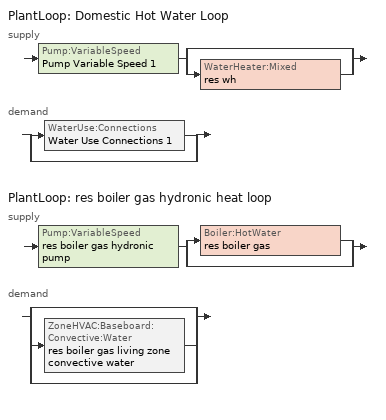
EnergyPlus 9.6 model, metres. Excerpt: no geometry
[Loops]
PlantLoop 'Domestic Hot Water Loop'
 supply: Pump:VariableSpeed 'Pump Variable Speed 1' > split
  | bypass
  | WaterHeater:Mixed 'res wh'
 demand: split
  | WaterUse:Connections 'Water Use Connections 1'
  | bypass
PlantLoop 'res boiler gas hydronic heat loop'
 supply: Pump:VariableSpeed 'res boiler gas hydronic pump' > split
  | Boiler:HotWater 'res boiler gas'
  | bypass
 demand: split
  | bypass
  | ZoneHVAC:Baseboard:Convective:Water 'res boiler gas living zone convective water'
  | bypass
[Sizing:Plant] Loop Type=Heating; Sizing Option=NonCoincident; Zone Timesteps in Averaging Window=1; Coincident Sizing Factor Mode=None
Name | Design Loop Exit Temperature {C} | Loop Design Temperature Difference {deltaC}
Domestic Hot Water Loop | 51.6667 | 5.55556
res boiler gas hydronic heat loop | 82.2222 | 11.1111
[ZoneControl:Thermostat]
living zone Thermostat: Zone or ZoneList=living zone; Control Type Schedule=living zone Thermostat Schedule; Control 1=living zone temperature setpoint; Temperature Difference Between Cutout And Setpoint {deltaC}=0
[ThermostatSetpoint:DualSetpoint]
living zone temperature setpoint: Heating Setpoint Temperature Schedule=heating_sch; Cooling Setpoint Temperature Schedule=cooling_sch
[ZoneHVAC:PackagedTerminalAirConditioner]
res room ac zone ptac: Availability Schedule=Always On Discrete; Cooling Supply Air Flow Rate {m3/s}=0.487353; Heating Supply Air Flow Rate {m3/s}=1e-05; No Load Supply Air Flow Rate {m3/s}=0; Cooling Outdoor Air Flow Rate {m3/s}=0; Heating Outdoor Air Flow Rate {m3/s}=0; No Load Outdoor Air Flow Rate {m3/s}=0; Supply Air Fan=res room ac living zone clg supply fan; Heating Coil=res room ac always off heating coil; Cooling Coil=res room ac cooling coil; Fan Placement=DrawThrough; Supply Air Fan Operating Mode Schedule=Always Off Discrete
[ZoneHVAC:Baseboard:Convective:Water]
res boiler gas living zone convective water: Availability Schedule=Always On Discrete; Heating Design Capacity Method=HeatingDesignCapacity; Heating Design Capacity {W}=Autosize; Heating Design Capacity Per Floor Area {W/m2}=0; Fraction of Autosized Heating Design Capacity=0.8; U-Factor Times Area Value {W/K}=1233.26; Maximum Water Flow Rate {m3/s}=0.000737867; Convergence Tolerance=0.001
[Zone equipment]
living zone: res boiler gas living zone convective water, res room ac zone ptac
[Fan:OnOff]
res room ac living zone clg supply fan: Availability Schedule=Always On Discrete; Fan Total Efficiency=1; Pressure Rise {Pa}=0; Maximum Flow Rate {m3/s}=0.487353; Motor Efficiency=1; Motor In Airstream Fraction=0; Fan Power Ratio Function of Speed Ratio Curve=Fan On Off Power Curve; Fan Efficiency Ratio Function of Speed Ratio Curve=Fan On Off Efficiency Curve
[Coil:Cooling:DX:SingleSpeed]
res room ac cooling coil: Availability Schedule=Always On Discrete; Gross Rated Total Cooling Capacity {W}=10376.1; Gross Rated Sensible Heat Ratio=0.65; Gross Rated Cooling COP {W/W}=3.10481; Rated Air Flow Rate {m3/s}=0.43444; Rated Evaporator Fan Power Per Volume Flow Rate {W/(m3/s)}=773.3; Total Cooling Capacity Function of Temperature Curve=RoomAC-Cap-fT; Total Cooling Capacity Function of Flow Fraction Curve=RoomAC-Cap-fFF; Energy Input Ratio Function of Temperature Curve=RoomAC-EIR-fT; Energy Input Ratio Function of Flow Fraction Curve=RoomAC-EIR-fFF; Part Load Fraction Correlation Curve=RoomAC-PLF-fPLR; Minimum Outdoor Dry-Bulb Temperature for Compressor Operation {C}=-25; Condenser Type=AirCooled; Evaporative Condenser Effectiveness=0.9; Evaporative Condenser Air Flow Rate {m3/s}=Autosize; Evaporative Condenser Pump Rated Power Consumption {W}=Autosize; Crankcase Heater Capacity {W}=0; Maximum Outdoor Dry-Bulb Temperature for Crankcase Heater Operation {C}=10; Basin Heater Capacity {W/K}=0; Basin Heater Setpoint Temperature {C}=2
[Coil:Heating:Electric]
res room ac always off heating coil: Availability Schedule=Always Off Discrete; Efficiency=1; Nominal Capacity {W}=0
[Pump:VariableSpeed] Fraction of Motor Inefficiencies to Fluid Stream=0; Coefficient 1 of the Part Load Performance Curve=0; Coefficient 2 of the Part Load Performance Curve=1; Coefficient 3 of the Part Load Performance Curve=0; Coefficient 4 of the Part Load Performance Curve=0; Design Minimum Flow Rate {m3/s}=0; Pump Control Type=Intermittent; Skin Loss Radiative Fraction=0.5; Design Power Sizing Method=PowerPerFlowPerPressure; Design Electric Power per Unit Flow Rate {W/(m3/s)}=348701.1; Design Shaft Power per Unit Flow Rate per Unit Head {W/((m3/s)-Pa)}=1.28205; Design Minimum Flow Rate Fraction=0
Name | Design Maximum Flow Rate {m3/s} | Design Pump Head {Pa} | Design Power Consumption {W} | Motor Efficiency
Pump Variable Speed 1 | 0.01 | 1 | 0 | 1
res boiler gas hydronic pump | 0.000368732 | 20000 | Autosize | 0.9
[Boiler:HotWater]
res boiler gas: Fuel Type=Electricity; Nominal Capacity {W}=17128.6; Nominal Thermal Efficiency=0.8; Efficiency Curve Temperature Evaluation Variable=LeavingBoiler; Normalized Boiler Efficiency Curve=NonCondensingBoilerEff; Design Water Flow Rate {m3/s}=Autosize; Minimum Part Load Ratio=0; Maximum Part Load Ratio=1; Optimum Part Load Ratio=1; Water Outlet Upper Temperature Limit {C}=99.9; Boiler Flow Mode=LeavingSetpointModulated; Parasitic Electric Load {W}=76; Sizing Factor=1
[WaterHeater:Mixed]
res wh: Tank Volume {m3}=0.143846; Setpoint Temperature Schedule=WH Setpoint Temp; Deadband Temperature Difference {deltaC}=2; Maximum Temperature Limit {C}=99; Heater Control Type=Cycle; Heater Maximum Capacity {W}=11722.8; Heater Minimum Capacity {W}=0; Heater Ignition Minimum Flow Rate {m3/s}=0; Heater Ignition Delay {s}=0; Heater Fuel Type=NaturalGas; Heater Thermal Efficiency=0.773298; Off Cycle Parasitic Fuel Consumption Rate {W}=0; Off Cycle Parasitic Fuel Type=Electricity; Off Cycle Parasitic Heat Fraction to Tank=0; On Cycle Parasitic Fuel Consumption Rate {W}=0; On Cycle Parasitic Fuel Type=Electricity; On Cycle Parasitic Heat Fraction to Tank=0; Ambient Temperature Indicator=Zone; Ambient Temperature Zone=living zone; Off Cycle Loss Coefficient to Ambient Temperature {W/K}=4.15693; Off Cycle Loss Fraction to Zone=0.64; On Cycle Loss Coefficient to Ambient Temperature {W/K}=4.15693; On Cycle Loss Fraction to Zone=1; Use Side Effectiveness=1; Source Side Effectiveness=1; Use Side Design Flow Rate {m3/s}=Autosize; Source Side Design Flow Rate {m3/s}=Autosize; Indirect Water Heating Recovery Time {hr}=1.5; Source Side Flow Control Mode=IndirectHeatPrimarySetpoint
[WaterHeater:Sizing]
res wh: Design Mode=PeakDraw; Time Storage Can Meet Peak Draw {hr}=0.538503; Time for Tank Recovery {hr}=0; Nominal Tank Volume for Autosizing Plant Connections {m3}=1
[PlantLoop] Fluid Type=Water; Maximum Loop Temperature {C}=100; Minimum Loop Temperature {C}=0; Minimum Loop Flow Rate {m3/s}=0; Load Distribution Scheme=Optimal; Plant Loop Demand Calculation Scheme=SingleSetpoint
Name | Plant Equipment Operation Scheme | Maximum Loop Flow Rate {m3/s} | Plant Loop Volume {m3}
Domestic Hot Water Loop | Domestic Hot Water Loop Operation Schemes | 0.01 | 0.003
res boiler gas hydronic heat loop | res boiler gas hydronic heat loop Operation Schemes | Autosize | Autocalculate
[PlantEquipmentList]
Domestic Hot Water Loop Heating Equipment List: res wh
res boiler gas hydronic heat loop Heating Equipment List: res boiler gas
[PlantEquipmentOperation:HeatingLoad] Load Range 1 Lower Limit {W}=0; Load Range 1 Upper Limit {W}=1000000000
Name | Range 1 Equipment List
Domestic Hot Water Loop Heating Operation Scheme | Domestic Hot Water Loop Heating Equipment List
res boiler gas hydronic heat loop Heating Operation Scheme | res boiler gas hydronic heat loop Heating Equipment List
[PlantEquipmentOperationSchemes] Control Scheme 1 Schedule=Always On Discrete
Name | Control Scheme 1
Domestic Hot Water Loop Operation Schemes | Domestic Hot Water Loop Heating Operation Scheme
res boiler gas hydronic heat loop Operation Schemes | res boiler gas hydronic heat loop Heating Operation Scheme
[EnergyManagementSystem:Sensor]
Name | Output:Variable or Output:Meter Index Key | Output:Variable or Output:Meter
res_af_1_tin_s | living zone | Zone Mean Air Temperature
res_af_1_tt_s | living zone | Zone Outdoor Air Drybulb Temperature
res_boiler_gas_hydronic_pump_s | res boiler gas hydronic pump | Pump Electricity Energy
res_shower_tout | res wh | Water Heater Use Side Outlet Temperature
res_shower_vol | res shower | Water Use Equipment Hot Water Volume
[SetpointManager:Scheduled] Control Variable=Temperature
Name | Schedule
Setpoint Manager Scheduled 1 | dhw temp
res boiler gas hydronic heat loop setpoint manager | res boiler gas hydronic heat supply setpoint
[WaterUse:Equipment] Zone=living zone
Name | Peak Flow Rate {m3/s} | Flow Rate Fraction Schedule | Target Temperature Schedule
res shower | 2.57933e-05 | showers | fixtures temperature schedule
res sink | 1.26992e-05 | sinks | fixtures temperature schedule
res bath | 9.35173e-05 | baths | fixtures temperature schedule
res shower dist | 0 | showers | fixtures temperature schedule
res sink dist | 0 | sinks | fixtures temperature schedule
res bath dist | 0 | baths | fixtures temperature schedule
res cw | 1.83182e-05 | clothes_washer | res cw temperature schedule
res dw | 3.81788e-06 | dishwasher | res dw temperature schedule
[WaterUse:Connections]
Water Use Connections 1: Drain Water Heat Exchanger Type=None; Drain Water Heat Exchanger Destination=Plant; Water Use Equipment 1=res shower; Water Use Equipment 2=res sink; Water Use Equipment 3=res bath; Water Use Equipment 4=res shower dist; Water Use Equipment 5=res sink dist; Water Use Equipment 6=res bath dist; Water Use Equipment 7=res cw; Water Use Equipment 8=res dw
[Schedule:Compact]
living zone Thermostat Schedule: Through: 12/31, For: AllDays, Until: 24:00, 4
cooling_sch: Through: 12/31, For: AllDays, Until: 24:00, 24
heating_sch: Through: 12/31, For: AllDays, Until: 24:00, 21.5
[Schedule:Constant]
Name | Hourly Value
Always On Discrete | 1
Always Off Discrete | 0
dhw temp; WH Setpoint Temp | 51.6667
fixtures temperature schedule | 43.3333
res boiler gas hydronic heat supply setpoint | 82.2222
res cw temperature schedule; res dw temperature schedule | 52.666
[Schedule:File] File=C:\Users\chmat\Desktop\THESIS\Final Building Models\CSV\bldg0505333.csv; Rows to Skip at Top=1; Number of Hours of Data=8760; Column Separator=Comma; Interpolate to Timestep=No; Minutes per Item=15
Name | Column Number
baths | 13
showers | 14
sinks | 15
clothes_washer | 9
dishwasher | 7
[Curve:Quadratic] Coefficient3 x**2=0; Minimum Value of x=0; Minimum Curve Output=0
Name | Coefficient1 Constant | Coefficient2 x | Maximum Value of x | Maximum Curve Output
RoomAC-Cap-fFF; RoomAC-EIR-fFF | 1 | 0 | 2 | 2
RoomAC-PLF-fPLR | 0.78 | 0.22 | 1 | 1
[Curve:Cubic]
Fan On Off Efficiency Curve: Coefficient1 Constant=1; Coefficient2 x=0; Coefficient3 x**2=0; Coefficient4 x**3=0; Minimum Value of x=0; Maximum Value of x=1
[Curve:Exponent]
Fan On Off Power Curve: Coefficient1 Constant=1; Coefficient2 Constant=0; Coefficient3 Constant=0; Minimum Value of x=0; Maximum Value of x=1
[Curve:Bicubic]
NonCondensingBoilerEff: Coefficient1 Constant=1.11172; Coefficient2 x=0.0786141; Coefficient3 x**2=-0.400426; Coefficient4 y=0; Coefficient5 y**2=-0.000156783; Coefficient6 x*y=0.0093846; Coefficient7 x**3=0.234258; Coefficient8 y**3=1.32927e-06; Coefficient9 x**2*y=-0.0044467; Coefficient10 x*y**2=-1.22498e-05; Minimum Value of x=0.1; Maximum Value of x=1; Minimum Value of y=20; Maximum Value of y=80
[Curve:Biquadratic] Minimum Value of x=0; Maximum Value of x=100; Minimum Value of y=0; Maximum Value of y=100
Name | Coefficient1 Constant | Coefficient2 x | Coefficient3 x**2 | Coefficient4 y | Coefficient5 y**2 | Coefficient6 x*y
RoomAC-Cap-fT | 1.55736 | -0.0744482 | 0.0030986 | 0.00145958 | -4.1148e-05 | -0.000426714
RoomAC-EIR-fT | -0.350448 | 0.11681 | -0.00339951 | -0.00122609 | 0.000600809 | -0.000466884
